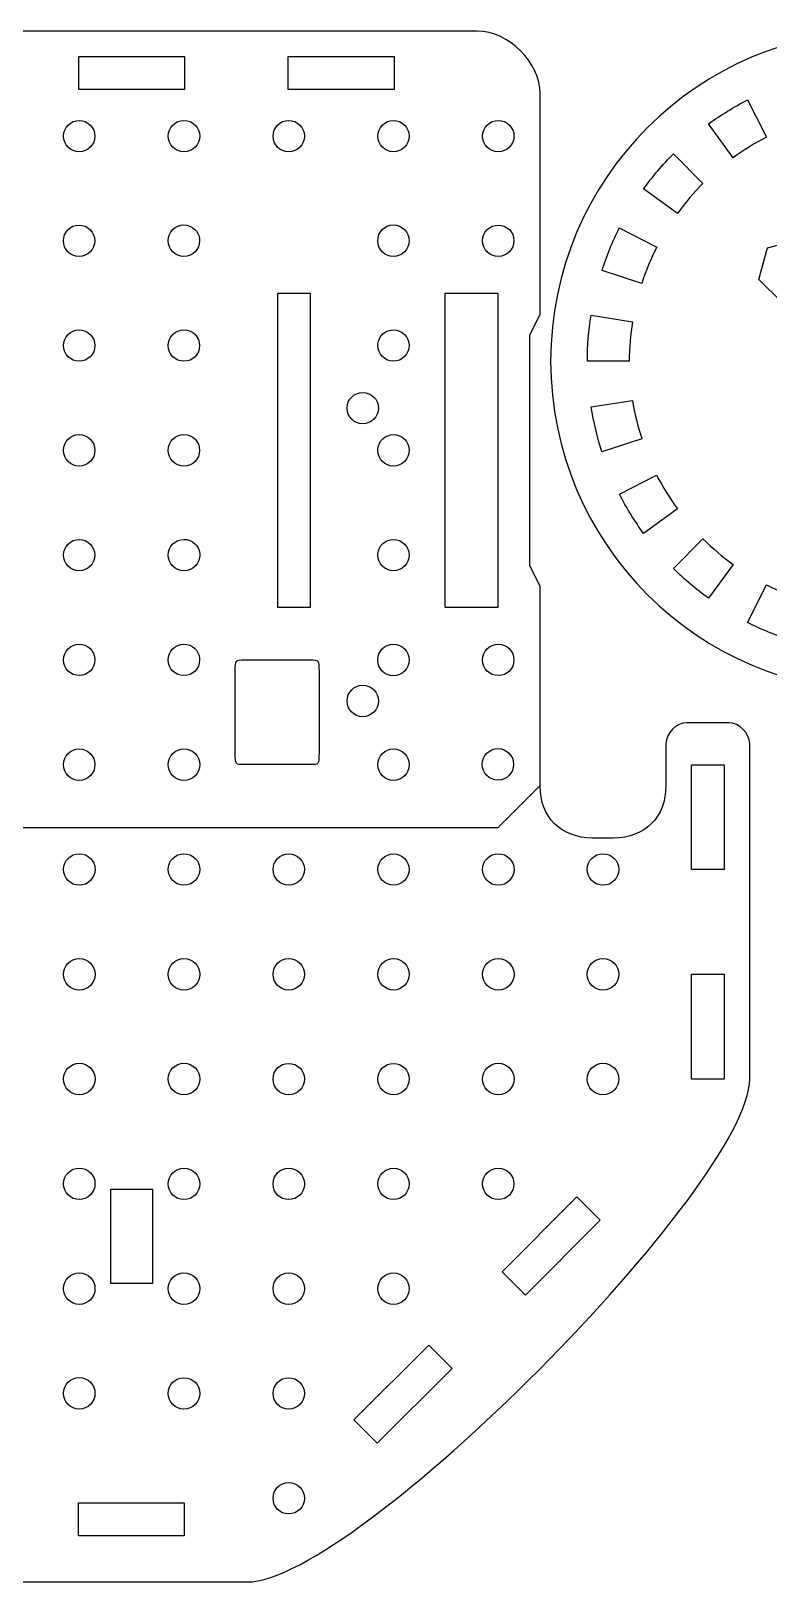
# Model space of a CAD drawing. Extents: x 3 to 312, y -223 to -75.
# Drawn here: x 156.2 to 226.7, y -223 to -75 of the extents above; entities that cross this region are included whole.
import ezdxf

# ---------------------------------------------------------------- set-up
doc = ezdxf.new("R2010")
doc.units = 0
doc.layers.add('Transparent', color=7, linetype='CONTINUOUS')

msp = doc.modelspace()

# ---------------------------------------------------------------- linework, layer by layer
at = {"layer": 'Transparent', "color": 7}
for p, q in [((198.828886, -75.032599), (72.827698, -75.032599)), ((160.777936, -77.457464), (170.877851, -77.457464)), ((160.777936, -80.607659), (160.777936, -77.457464)), ((160.777936, -77.457464), (160.777936, -77.457464)), ((170.877851, -77.457464), (170.877851, -80.607659)), ((180.777698, -77.457464), (190.877613, -77.457464)), ((180.777698, -80.607659), (180.777698, -77.457464)), ((180.777698, -77.457464), (180.777698, -77.457464)), ((190.877613, -77.457464), (190.877613, -80.607659)), ((170.877851, -80.607659), (160.777936, -80.607659)), ((190.877613, -80.607659), (180.777698, -80.607659)), ((204.828874, -90.03282), (204.828874, -81.032579)), ((224.633, -81.59954), (224.633, -81.59954)), ((160.822047, -83.547907), (160.822047, -83.547907)), ((170.821632, -83.547907), (170.821632, -83.547907)), ((180.826184, -83.547907), (180.826184, -83.547907)), ((190.826334, -83.547907), (190.826334, -83.547907)), ((200.82208, -83.547907), (200.82208, -83.547907)), ((217.544904, -86.735765), (220.370993, -89.561845)), ((217.544904, -86.735765), (217.544904, -86.735765)), ((204.828874, -102.03443), (204.828874, -90.03282)), ((160.813214, -93.542129), (160.813214, -93.542129)), ((170.818895, -93.531518), (170.818895, -93.531518)), ((190.821395, -93.531518), (190.821395, -93.531518)), ((200.820415, -93.537162), (200.820415, -93.537162)), ((212.383342, -93.810613), (212.383342, -93.810613)), ((225.71171, -98.719186), (226.51593, -95.719471)), ((226.51593, -95.719471), (229.528342, -94.90257)), ((227.919336, -100.926801), (225.71171, -98.719186)), ((179.774483, -100.036653), (182.874497, -100.036653)), ((179.774483, -130.036545), (179.774483, -100.036653)), ((179.774483, -100.036653), (179.774483, -100.036653)), ((182.874497, -100.036653), (182.874497, -130.036545)), ((195.775157, -130.036545), (195.775157, -100.036653)), ((195.775157, -100.036653), (197.774955, -100.036653)), ((197.774955, -100.03383), (200.775231, -100.03383)), ((197.774955, -100.036653), (197.774955, -100.03383)), ((197.774955, -100.03383), (197.774955, -100.03383)), ((200.775231, -100.03383), (200.775231, -130.033722)), ((203.82896, -104.03424), (204.828874, -102.03443)), ((160.819282, -103.533564), (160.819282, -103.533564)), ((170.820532, -103.533564), (170.820532, -103.533564)), ((190.825797, -103.536386), (190.825797, -103.536386)), ((209.692296, -102.145538), (213.656079, -102.773373)), ((209.692296, -102.145538), (209.692296, -102.145538)), ((203.82896, -126.034346), (203.82896, -104.03424)), ((187.89554, -109.514315), (187.89554, -109.514315)), ((209.709935, -110.898285), (213.640642, -110.275412)), ((213.640642, -110.275412), (213.640642, -110.275412)), ((160.819282, -113.535982), (160.819282, -113.535982)), ((170.820532, -113.535982), (170.820532, -113.535982)), ((190.825797, -113.535982), (190.825797, -113.535982)), ((212.408685, -119.221637), (215.948034, -117.418612)), ((215.948034, -117.418612), (215.948034, -117.418612)), ((160.823684, -123.536679), (160.823684, -123.536679)), ((170.829365, -123.530611), (170.829365, -123.530611)), ((190.827434, -123.536679), (190.827434, -123.536679)), ((217.544904, -126.309715), (220.371529, -123.483082)), ((220.371529, -123.483082), (220.371529, -123.483082)), ((204.828874, -128.034153), (203.82896, -126.034346)), ((204.828874, -147.072025), (204.828874, -128.034153)), ((224.6203, -131.470744), (226.44704, -127.885639)), ((226.44704, -127.885639), (226.44704, -127.885639)), ((182.874497, -130.036545), (179.774483, -130.036545)), ((198.874634, -130.036545), (195.775157, -130.036545)), ((200.775231, -130.033722), (198.874634, -130.033722)), ((198.874634, -130.033722), (198.874634, -130.036545)), ((160.822047, -133.535778), (160.822047, -133.535778)), ((170.818895, -133.535778), (170.818895, -133.535778)), ((190.821395, -133.535778), (190.821395, -133.535778)), ((200.828684, -133.525252), (200.828684, -133.525252)), ((175.717539, -143.917362), (175.717539, -136.139163)), ((176.606087, -135.028463), (182.828748, -135.028463)), ((176.606087, -135.028463), (176.606087, -135.028463)), ((183.717325, -136.139163), (183.717325, -143.917362)), ((187.89554, -137.45326), (187.89554, -137.45326)), ((222.82881, -141.034567), (218.82862, -141.034567)), ((160.820947, -143.528742), (160.820947, -143.528742)), ((170.820532, -143.528742), (170.820532, -143.528742)), ((190.825233, -143.528742), (190.825233, -143.528742)), ((200.792306, -143.503399), (200.792306, -143.503399)), ((216.829386, -143.017288), (216.829386, -147.033993)), ((224.828608, -152.034068), (224.828608, -143.034374)), ((182.828748, -145.028059), (176.606087, -145.028059)), ((219.277861, -145.03413), (222.377903, -145.03413)), ((219.277861, -149.721113), (219.277861, -145.03413)), ((219.277861, -145.03413), (219.277861, -145.03413)), ((222.377903, -145.03413), (222.377903, -149.717255)), ((200.8286, -151.027988), (204.828592, -147.027987)), ((204.828592, -147.027987), (204.828592, -147.027987)), ((219.277861, -155.034827), (219.277861, -149.721113)), ((222.377903, -149.717255), (222.377903, -155.034827)), ((70.828606, -151.027988), (200.8286, -151.027988)), ((211.829311, -152.034618), (209.828948, -152.034618)), ((224.828608, -175.024153), (224.828608, -152.034068)), ((160.824785, -153.530562), (160.824785, -153.530562)), ((170.824398, -153.530562), (170.824398, -153.530562)), ((180.82895, -153.534965), (180.82895, -153.534965)), ((190.829099, -153.534965), (190.829099, -153.534965)), ((200.824846, -153.530562), (200.824846, -153.530562)), ((210.824995, -153.530562), (210.824995, -153.530562)), ((222.377903, -155.034827), (219.277861, -155.034827)), ((160.824785, -163.530703), (160.824785, -163.530703)), ((170.824398, -163.530703), (170.824398, -163.530703)), ((180.82895, -163.535134), (180.82895, -163.535134)), ((190.829099, -163.535134), (190.829099, -163.535134)), ((200.824846, -163.530703), (200.824846, -163.530703)), ((210.824995, -163.530703), (210.824995, -163.530703)), ((219.277861, -165.034465), (222.377903, -165.034465)), ((219.277861, -169.721451), (219.277861, -165.034465)), ((219.277861, -165.034465), (219.277861, -165.034465)), ((222.377903, -165.034465), (222.377903, -169.71759)), ((219.277861, -175.035165), (219.277861, -169.721451)), ((222.377903, -169.71759), (222.377903, -175.035165)), ((160.824785, -173.530898), (160.824785, -173.530898)), ((170.824398, -173.530898), (170.824398, -173.530898)), ((180.82895, -173.5353), (180.82895, -173.5353)), ((190.829099, -173.5353), (190.829099, -173.5353)), ((200.824846, -173.530898), (200.824846, -173.530898)), ((210.824995, -173.530898), (210.824995, -173.530898)), ((222.377903, -175.035165), (219.277861, -175.035165)), ((160.823684, -183.525527), (160.823684, -183.525527)), ((170.824398, -183.531623), (170.824398, -183.531623)), ((180.82895, -183.536026), (180.82895, -183.536026)), ((190.829099, -183.531623), (190.829099, -183.531623)), ((200.829249, -183.531623), (200.829249, -183.531623)), ((163.828363, -185.52922), (167.828553, -185.52922)), ((163.828363, -194.528911), (163.828363, -185.52922)), ((163.828363, -185.52922), (163.828363, -185.52922)), ((167.828553, -185.52922), (167.828553, -194.528911)), ((201.186429, -193.419315), (208.327978, -186.277219)), ((208.327978, -186.277219), (210.555445, -188.50468)), ((208.327978, -186.277219), (208.327978, -186.277219)), ((210.555445, -188.50468), (203.413896, -195.646777)), ((160.823684, -193.524104), (160.823684, -193.524104)), ((170.824398, -193.531329), (170.824398, -193.531329)), ((180.82895, -193.534151), (180.82895, -193.534151)), ((190.829099, -193.534151), (190.829099, -193.534151)), ((203.413896, -195.646777), (201.186429, -193.419315)), ((167.828553, -194.528911), (163.828363, -194.528911)), ((187.044443, -207.559272), (194.185992, -200.417726)), ((194.185992, -200.417726), (196.413459, -202.645188)), ((194.185992, -200.417726), (194.185992, -200.417726)), ((196.413459, -202.645188), (189.27191, -209.787284)), ((160.823684, -203.524378), (160.823684, -203.524378)), ((170.824398, -203.52878), (170.824398, -203.52878)), ((180.82895, -203.534284), (180.82895, -203.534284)), ((189.27191, -209.787284), (187.044443, -207.559272)), ((180.82895, -213.53443), (180.82895, -213.53443)), ((160.74929, -215.454865), (170.849205, -215.454865)), ((160.74929, -218.60506), (160.74929, -215.454865)), ((160.74929, -215.454865), (160.74929, -215.454865)), ((170.849205, -215.454865), (170.849205, -218.60506)), ((170.849205, -218.60506), (160.74929, -218.60506)), ((135.827742, -223.022877), (176.836493, -223.022877))]:
    msp.add_line(p, q, dxfattribs=at)
for points in [[(204.828874, -81.032579), (204.828789, -78.032551), (201.828767, -75.032548), (198.828886, -75.032599)], [(237.331335, -75.022992), (219.93431, -75.022992), (205.828251, -89.120263), (205.828279, -106.517228)], [(220.890225, -83.892596), (222.075891, -83.031483), (223.327327, -82.264776), (224.633, -81.59954)], [(224.633, -81.59954), (224.633, -81.59954), (226.436005, -85.137792), (226.436005, -85.137792)], [(159.322742, -85.056032), (159.322714, -84.227622), (159.993612, -83.547907), (160.822047, -83.547907)], [(160.822047, -83.547907), (161.650454, -83.54791), (162.330158, -84.227622), (162.330158, -85.056032)], [(169.322327, -85.056032), (169.322327, -84.227622), (169.993225, -83.547907), (170.821632, -83.547907)], [(170.821632, -83.547907), (171.650039, -83.54791), (172.329771, -84.227622), (172.329771, -85.056032)], [(179.326879, -85.056032), (179.326879, -84.227678), (179.997721, -83.54791), (180.826184, -83.547907)], [(180.826184, -83.547907), (181.654591, -83.54791), (182.32549, -84.227622), (182.32549, -85.056032)], [(189.327028, -85.056032), (189.327028, -84.227678), (189.997927, -83.54791), (190.826334, -83.547907)], [(190.826334, -83.547907), (191.654769, -83.54791), (192.325639, -84.227622), (192.325639, -85.056032)], [(199.322775, -85.056032), (199.322746, -84.227622), (199.993645, -83.547907), (200.82208, -83.547907)], [(200.82208, -83.547907), (201.650487, -83.54791), (202.330191, -84.227622), (202.330219, -85.056032)], [(223.241729, -87.129332), (223.241729, -87.129332), (220.890225, -83.892596), (220.890225, -83.892596)], [(160.822047, -86.555337), (159.993612, -86.555334), (159.322742, -85.884464), (159.322742, -85.056032)], [(162.330158, -85.056032), (162.330158, -85.884464), (161.650454, -86.555337), (160.822047, -86.555337)], [(170.821632, -86.555337), (169.993225, -86.555334), (169.322327, -85.884464), (169.322327, -85.056032)], [(172.329771, -85.056032), (172.329771, -85.884464), (171.650039, -86.555337), (170.821632, -86.555337)], [(180.826184, -86.555337), (179.997721, -86.555337), (179.326879, -85.88452), (179.326879, -85.056032)], [(182.32549, -85.056032), (182.32549, -85.88452), (181.654591, -86.555334), (180.826184, -86.555337)], [(190.826334, -86.555337), (189.997927, -86.555337), (189.327028, -85.88452), (189.327028, -85.056032)], [(192.325639, -85.056032), (192.325639, -85.88452), (191.654769, -86.555334), (190.826334, -86.555337)], [(200.82208, -86.555337), (199.993645, -86.555334), (199.322775, -85.884464), (199.322775, -85.056032)], [(202.330219, -85.056032), (202.330163, -85.884464), (201.650487, -86.555337), (200.82208, -86.555337)], [(226.436005, -85.137792), (225.320748, -85.716985), (224.252705, -86.38288), (223.241729, -87.129332)], [(214.706144, -90.084396), (215.563301, -88.895613), (216.512471, -87.775962), (217.544904, -86.735765)], [(217.93406, -92.429268), (217.93406, -92.429268), (214.706144, -90.084396), (214.706144, -90.084396)], [(220.370993, -89.561845), (219.484885, -90.452398), (218.670071, -91.411152), (217.93406, -92.429268)], [(159.313908, -95.041435), (159.313908, -94.213), (159.984779, -93.542129), (160.813214, -93.542129)], [(160.813214, -93.542129), (161.641677, -93.542129), (162.312548, -94.213), (162.312519, -95.041435)], [(169.319589, -95.030823), (169.319589, -94.202391), (169.990403, -93.531518), (170.818895, -93.531518)], [(170.818895, -93.531518), (171.595514, -93.531518), (172.24152, -94.115774), (172.3182, -94.872073)], [(189.322089, -95.039643), (189.322089, -94.211205), (189.992988, -93.531518), (190.821395, -93.531518)], [(190.821395, -93.531518), (191.64983, -93.531518), (192.3207, -94.211205), (192.3207, -95.039643)], [(199.32111, -95.036468), (199.32111, -94.208033), (199.99198, -93.537162), (200.820415, -93.537162)], [(200.820415, -93.537162), (201.648822, -93.537162), (202.328554, -94.208033), (202.328554, -95.036468)], [(210.734092, -97.880235), (211.17646, -96.482612), (211.727905, -95.121888), (212.383342, -93.810613)], [(212.383342, -93.810613), (212.383342, -93.810613), (215.968975, -95.637892), (215.968975, -95.637892)], [(160.813214, -96.540741), (159.984835, -96.540741), (159.313936, -95.869845), (159.313908, -95.041435)], [(162.312519, -95.041435), (162.312519, -95.869845), (161.641734, -96.540741), (160.813214, -96.540741)], [(170.818895, -96.538948), (169.990403, -96.538948), (169.319561, -95.859261), (169.319589, -95.030823)], [(172.3182, -95.030823), (172.3182, -95.859261), (171.647273, -96.538948), (170.818895, -96.538948)], [(172.3182, -94.872073), (172.32328, -94.922509), (172.3182, -94.979038), (172.3182, -95.030823)], [(190.821395, -96.538948), (189.992988, -96.538948), (189.322089, -95.868053), (189.322089, -95.039643)], [(192.3207, -95.039643), (192.3207, -95.86805), (191.64983, -96.538948), (190.821395, -96.538948)], [(200.820415, -96.535773), (199.99198, -96.535773), (199.32111, -95.864906), (199.32111, -95.036468)], [(202.328554, -95.036468), (202.328554, -95.864906), (201.648822, -96.535773), (200.820415, -96.535773)], [(215.968975, -95.637892), (215.395793, -96.755735), (214.911262, -97.916855), (214.519849, -99.110549)], [(214.519849, -99.110549), (214.519849, -99.110549), (210.734092, -97.880235), (210.734092, -97.880235)], [(159.319976, -105.041689), (159.319976, -104.213254), (159.990762, -103.533564), (160.819282, -103.533564)], [(160.819282, -103.533564), (161.647688, -103.533564), (162.327421, -104.213254), (162.327421, -105.041689)], [(169.321226, -105.041689), (169.321226, -104.213254), (169.992096, -103.533564), (170.820532, -103.533564)], [(170.820532, -103.533564), (171.648938, -103.533564), (172.319837, -104.213254), (172.319837, -105.041689)], [(189.326492, -104.885761), (189.403228, -104.129462), (190.04915, -103.536386), (190.825797, -103.536386)], [(190.825797, -103.536386), (191.654232, -103.536386), (192.325103, -104.207285), (192.325103, -105.035691)], [(209.33125, -106.52329), (209.336773, -105.056837), (209.457494, -103.593083), (209.692296, -102.145538)], [(213.656079, -102.773373), (213.449855, -104.012918), (213.341298, -105.266746), (213.331411, -106.52329)], [(160.819282, -106.540994), (159.990762, -106.540994), (159.319976, -105.870096), (159.319976, -105.041689)], [(162.327421, -105.041689), (162.327421, -105.870096), (161.647688, -106.540994), (160.819282, -106.540994)], [(170.820532, -106.540994), (169.992096, -106.540994), (169.321226, -105.870124), (169.321226, -105.041689)], [(172.319837, -105.041689), (172.319837, -105.870124), (171.648938, -106.540994), (170.820532, -106.540994)], [(189.326492, -105.035691), (189.326492, -104.983904), (189.321412, -104.936194), (189.326492, -104.885761)], [(190.825797, -106.534997), (189.997362, -106.534997), (189.326492, -105.864127), (189.326492, -105.035691)], [(192.325103, -105.035691), (192.325103, -105.864127), (191.654232, -106.534997), (190.825797, -106.534997)], [(205.828279, -106.517228), (205.828279, -123.91423), (219.934338, -138.020284), (237.331335, -138.020284)], [(213.331411, -106.52329), (213.331411, -106.52329), (209.33125, -106.52329), (209.33125, -106.52329)], [(186.396235, -111.004802), (186.396235, -110.174876), (187.065722, -109.514315), (187.89554, -109.514315)], [(187.89554, -109.514315), (188.72533, -109.514315), (189.394846, -110.174905), (189.394846, -111.004802)], [(210.718118, -115.170204), (210.270792, -113.774806), (209.933696, -112.346445), (209.709935, -110.898285)], [(213.640642, -110.275412), (213.842375, -111.515289), (214.141141, -112.737413), (214.534186, -113.93052)], [(187.89554, -112.512927), (187.065722, -112.512921), (186.396235, -111.834453), (186.396235, -111.004802)], [(189.394846, -111.004802), (189.394846, -111.834453), (188.72533, -112.512927), (187.89554, -112.512927)], [(159.319976, -115.035288), (159.319976, -114.206853), (159.990762, -113.535982), (160.819282, -113.535982)], [(160.819282, -113.535982), (161.647688, -113.535982), (162.327421, -114.206855), (162.327421, -115.035288)], [(169.321226, -115.044107), (169.321226, -114.215675), (169.992096, -113.535982), (170.820532, -113.535982)], [(170.820532, -113.535982), (171.648938, -113.535982), (172.319837, -114.215675), (172.319837, -115.044107)], [(189.326492, -114.885357), (189.403228, -114.129055), (190.04915, -113.535982), (190.825797, -113.535982)], [(190.825797, -113.535982), (191.654232, -113.535982), (192.325103, -114.206855), (192.325103, -115.035288)], [(214.534186, -113.93052), (214.534186, -113.93052), (210.718118, -115.170204), (210.718118, -115.170204)], [(160.819282, -116.534593), (159.990762, -116.534593), (159.319976, -115.86372), (159.319976, -115.035288)], [(162.327421, -115.035288), (162.327421, -115.86372), (161.647688, -116.534593), (160.819282, -116.534593)], [(170.820532, -116.543413), (169.992096, -116.543413), (169.321226, -115.872511), (169.321226, -115.044107)], [(172.319837, -115.044107), (172.319837, -115.872517), (171.648938, -116.543413), (170.820532, -116.543413)], [(189.326492, -115.035288), (189.326492, -114.983497), (189.321412, -114.93579), (189.326492, -114.885357)], [(190.825797, -116.534593), (189.997362, -116.534593), (189.326492, -115.863692), (189.326492, -115.035288)], [(192.325103, -115.035288), (192.325103, -115.863695), (191.654232, -116.534593), (190.825797, -116.534593)], [(215.948034, -117.418612), (216.52688, -118.533839), (217.192411, -119.601886), (217.938491, -120.612905)], [(214.701741, -122.964389), (213.840629, -121.77873), (213.073922, -120.527302), (212.408685, -119.221637)], [(217.938491, -120.612905), (217.938491, -120.612905), (214.701741, -122.964389), (214.701741, -122.964389)], [(159.324379, -125.035985), (159.324379, -124.207549), (159.995334, -123.536679), (160.823684, -123.536679)], [(160.823684, -123.536679), (161.652204, -123.536682), (162.322933, -124.207549), (162.32299, -125.035985)], [(169.33006, -125.029917), (169.33006, -124.201482), (170.000874, -123.530611), (170.829365, -123.530611)], [(170.829365, -123.530611), (171.605984, -123.530611), (172.251991, -124.114868), (172.328671, -124.871167)], [(189.328129, -124.886054), (189.40495, -124.129749), (190.05073, -123.536679), (190.827434, -123.536679)], [(190.827434, -123.536679), (191.655813, -123.536682), (192.32674, -124.207549), (192.32674, -125.035985)], [(220.371529, -123.483082), (221.262086, -124.369187), (222.220844, -125.183999), (223.238963, -125.920006)], [(160.823684, -126.53529), (159.99539, -126.53529), (159.324322, -125.864391), (159.324379, -125.035985)], [(162.32299, -125.035985), (162.32299, -125.864394), (161.65226, -126.53529), (160.823684, -126.53529)], [(170.829365, -126.538042), (170.000874, -126.538042), (169.33006, -125.858352), (169.33006, -125.029917)], [(172.328671, -125.029917), (172.328671, -125.858352), (171.657744, -126.538042), (170.829365, -126.538042)], [(172.328671, -124.871167), (172.333751, -124.9216), (172.328671, -124.978129), (172.328671, -125.029917)], [(189.328129, -125.035985), (189.328129, -124.984202), (189.323049, -124.936484), (189.328129, -124.886054)], [(190.827434, -126.53529), (189.998943, -126.53529), (189.328129, -125.864391), (189.328129, -125.035985)], [(192.32674, -125.035985), (192.32674, -125.864394), (191.655785, -126.53529), (190.827434, -126.53529)], [(220.893555, -129.147923), (219.704785, -128.290942), (218.585128, -127.341958), (217.544904, -126.309715)], [(223.238963, -125.920006), (223.238963, -125.920006), (220.893555, -129.147923), (220.893555, -129.147923)], [(226.44704, -127.885639), (227.564883, -128.458828), (228.726004, -128.943365), (229.919699, -129.334785)], [(228.689944, -133.11998), (227.292314, -132.677618), (225.931583, -132.126177), (224.6203, -131.470744)], [(159.322742, -135.035084), (159.322742, -134.206649), (159.993669, -133.535778), (160.822047, -133.535778)], [(160.822047, -133.535778), (161.598695, -133.535778), (162.244617, -134.128854), (162.321353, -134.885153)], [(169.319589, -135.035084), (169.319589, -134.206677), (169.990403, -133.535778), (170.818895, -133.535778)], [(170.818895, -133.535778), (171.595514, -133.535778), (172.24152, -134.120035), (172.3182, -134.876334)], [(189.322089, -135.043903), (189.322089, -134.215468), (189.992988, -133.535778), (190.821395, -133.535778)], [(190.821395, -133.535778), (191.64983, -133.535778), (192.3207, -134.215468), (192.3207, -135.043903)], [(199.329379, -135.033377), (199.329379, -134.204941), (200.000249, -133.525252), (200.828684, -133.525252)], [(200.828684, -133.525252), (201.657091, -133.525252), (202.32799, -134.204941), (202.32799, -135.033377)], [(160.822047, -136.53439), (159.993669, -136.53439), (159.322742, -135.863491), (159.322742, -135.035084)], [(162.321353, -135.035084), (162.321353, -135.863491), (161.650482, -136.53439), (160.822047, -136.53439)], [(162.321353, -134.885153), (162.326433, -134.935587), (162.321353, -134.983296), (162.321353, -135.035084)], [(170.818895, -136.53439), (169.990403, -136.53439), (169.319561, -135.863519), (169.319589, -135.035084)], [(172.3182, -135.035084), (172.3182, -135.863519), (171.647273, -136.53439), (170.818895, -136.53439)], [(172.3182, -134.876334), (172.32328, -134.926739), (172.3182, -134.983296), (172.3182, -135.035084)], [(175.717539, -136.139163), (175.717539, -135.028051), (175.717539, -135.028463), (176.606087, -135.028463)], [(182.828748, -135.028463), (183.717636, -135.028463), (183.717325, -135.028181), (183.717325, -136.139163)], [(190.821395, -136.543209), (189.992988, -136.543209), (189.322089, -135.87231), (189.322089, -135.043903)], [(192.3207, -135.043903), (192.3207, -135.87231), (191.64983, -136.543209), (190.821395, -136.543209)], [(200.828684, -136.532682), (200.000221, -136.532682), (199.329379, -135.861783), (199.329379, -135.033377)], [(202.32799, -135.033377), (202.32799, -135.861783), (201.657091, -136.532682), (200.828684, -136.532682)], [(186.396235, -138.943746), (186.396235, -138.113812), (187.065722, -137.45326), (187.89554, -137.45326)], [(187.89554, -137.45326), (188.72533, -137.453263), (189.394846, -138.113841), (189.394846, -138.943746)], [(187.89554, -140.451871), (187.065722, -140.451874), (186.396235, -139.773395), (186.396235, -138.943746)], [(189.394846, -138.943746), (189.394846, -139.773392), (188.725358, -140.451871), (187.89554, -140.451871)], [(218.82862, -141.034567), (217.831614, -141.034567), (216.835172, -142.02852), (216.829386, -143.017288)], [(224.828608, -143.034374), (224.828608, -142.034376), (223.828836, -141.034567), (222.82881, -141.034567)], [(159.321641, -145.028048), (159.321641, -144.199613), (159.992568, -143.528742), (160.820947, -143.528742)], [(160.820947, -143.528742), (161.649382, -143.528742), (162.329058, -144.199613), (162.329058, -145.028048)], [(169.321226, -145.028048), (169.321226, -144.199613), (169.992096, -143.528742), (170.820532, -143.528742)], [(170.820532, -143.528742), (171.648938, -143.528742), (172.328671, -144.199613), (172.328671, -145.028048)], [(189.325927, -145.028048), (189.325927, -144.199556), (189.996882, -143.528742), (190.825233, -143.528742)], [(190.825233, -143.528742), (191.653724, -143.528742), (192.324538, -144.199556), (192.324538, -145.028048)], [(199.293, -145.002704), (199.293, -144.174213), (199.963842, -143.503399), (200.792306, -143.503399)], [(200.792306, -143.503399), (201.620713, -143.503399), (202.291611, -144.174213), (202.291611, -145.002704)], [(160.820947, -146.536173), (159.992568, -146.536173), (159.321556, -145.856455), (159.321641, -145.028048)], [(162.329058, -145.028048), (162.329058, -145.856455), (161.64941, -146.536173), (160.820947, -146.536173)], [(170.820532, -146.536173), (169.992096, -146.536173), (169.321198, -145.856455), (169.321226, -145.028048)], [(172.328671, -145.028048), (172.328671, -145.856455), (171.648938, -146.536173), (170.820532, -146.536173)], [(176.606087, -145.028059), (175.7172, -145.028059), (175.717539, -145.028341), (175.717539, -143.917362)], [(183.717325, -143.917362), (183.717325, -145.028474), (183.717325, -145.028059), (182.828748, -145.028059)], [(190.825233, -146.536173), (189.996882, -146.536173), (189.325927, -145.856398), (189.325927, -145.028048)], [(192.324538, -145.028048), (192.324538, -145.856455), (191.653724, -146.536173), (190.825233, -146.536173)], [(200.792306, -146.510829), (199.963842, -146.510829), (199.293, -145.831055), (199.293, -145.002704)], [(202.291611, -145.002704), (202.291611, -145.831111), (201.620713, -146.510829), (200.792306, -146.510829)], [(209.828948, -152.034618), (206.828954, -152.034618), (204.828874, -150.034286), (204.828874, -147.072025)], [(216.829386, -147.033993), (216.829188, -150.035398), (214.829192, -152.035296), (211.829311, -152.034618)], [(159.325479, -155.029868), (159.325479, -154.201433), (159.996378, -153.530562), (160.824785, -153.530562)], [(160.824785, -153.530562), (161.65322, -153.530562), (162.33298, -154.201433), (162.332924, -155.029868)], [(169.325092, -155.029868), (169.325092, -154.201433), (169.995963, -153.530562), (170.824398, -153.530562)], [(170.824398, -153.530562), (171.652805, -153.530562), (172.332537, -154.201433), (172.332509, -155.029868)], [(179.329644, -155.034271), (179.329644, -154.205836), (180.00043, -153.534965), (180.82895, -153.534965)], [(180.82895, -153.534965), (181.6573, -153.534965), (182.328256, -154.205836), (182.328256, -155.034271)], [(189.329794, -155.034271), (189.329794, -154.205836), (190.000664, -153.534965), (190.829099, -153.534965)], [(190.829099, -153.534965), (191.657506, -153.534965), (192.328405, -154.205836), (192.328405, -155.034271)], [(199.32554, -155.029868), (199.32554, -154.201433), (199.996411, -153.530562), (200.824846, -153.530562)], [(200.824846, -153.530562), (201.653253, -153.530562), (202.332957, -154.201433), (202.332957, -155.029868)], [(209.32569, -155.029868), (209.32569, -154.201433), (209.99656, -153.530562), (210.824995, -153.530562)], [(210.824995, -153.530562), (211.653402, -153.530562), (212.333106, -154.201433), (212.333106, -155.029868)], [(160.824785, -156.537993), (159.996378, -156.537965), (159.325395, -155.858303), (159.325479, -155.029868)], [(162.332924, -155.029868), (162.332952, -155.858275), (161.653248, -156.537993), (160.824785, -156.537993)], [(170.824398, -156.537993), (169.995963, -156.537965), (169.325064, -155.858303), (169.325092, -155.029868)], [(172.332509, -155.029868), (172.332509, -155.858275), (171.652805, -156.537993), (170.824398, -156.537993)], [(180.82895, -156.533576), (180.00043, -156.533576), (179.329644, -155.862649), (179.329644, -155.034271)], [(182.328256, -155.034271), (182.328256, -155.862649), (181.657272, -156.533576), (180.82895, -156.533576)], [(190.829099, -156.533576), (190.000664, -156.533576), (189.329794, -155.862649), (189.329794, -155.034271)], [(192.328405, -155.034271), (192.328405, -155.862649), (191.657506, -156.533576), (190.829099, -156.533576)], [(200.824846, -156.537993), (199.996411, -156.537965), (199.325512, -155.858303), (199.32554, -155.029868)], [(202.332957, -155.029868), (202.332957, -155.858275), (201.653253, -156.537993), (200.824846, -156.537993)], [(210.824995, -156.537993), (209.99656, -156.537965), (209.325662, -155.858303), (209.32569, -155.029868)], [(212.333106, -155.029868), (212.333106, -155.858275), (211.653402, -156.537993), (210.824995, -156.537993)], [(159.325479, -165.030009), (159.325479, -164.201574), (159.996378, -163.530703), (160.824785, -163.530703)], [(160.824785, -163.530703), (161.65322, -163.530703), (162.33298, -164.201574), (162.332924, -165.030009)], [(169.325092, -165.030009), (169.325092, -164.201574), (169.995963, -163.530703), (170.824398, -163.530703)], [(170.824398, -163.530703), (171.652805, -163.530703), (172.332537, -164.201574), (172.332509, -165.030009)], [(179.329644, -165.03444), (179.329644, -164.206005), (180.00043, -163.535134), (180.82895, -163.535134)], [(180.82895, -163.535134), (181.6573, -163.535134), (182.328256, -164.206005), (182.328256, -165.03444)], [(189.329794, -165.03444), (189.329794, -164.206005), (190.000664, -163.535134), (190.829099, -163.535134)], [(190.829099, -163.535134), (191.657506, -163.535134), (192.328405, -164.206005), (192.328405, -165.03444)], [(199.32554, -165.030009), (199.32554, -164.201574), (199.996411, -163.530703), (200.824846, -163.530703)], [(200.824846, -163.530703), (201.653253, -163.530703), (202.332957, -164.201574), (202.332957, -165.030009)], [(209.32569, -165.030009), (209.32569, -164.201574), (209.99656, -163.530703), (210.824995, -163.530703)], [(210.824995, -163.530703), (211.653402, -163.530703), (212.333106, -164.201574), (212.333106, -165.030009)], [(160.824785, -166.538134), (159.996378, -166.538106), (159.325395, -165.858444), (159.325479, -165.030009)], [(162.332924, -165.030009), (162.332952, -165.858416), (161.653248, -166.538134), (160.824785, -166.538134)], [(170.824398, -166.538134), (169.995963, -166.538106), (169.325064, -165.858444), (169.325092, -165.030009)], [(172.332509, -165.030009), (172.332509, -165.858416), (171.652805, -166.538134), (170.824398, -166.538134)], [(180.82895, -166.533745), (180.00043, -166.533745), (179.329644, -165.862818), (179.329644, -165.03444)], [(182.328256, -165.03444), (182.328256, -165.862818), (181.657272, -166.533745), (180.82895, -166.533745)], [(190.829099, -166.533745), (190.000664, -166.533745), (189.329794, -165.862818), (189.329794, -165.03444)], [(192.328405, -165.03444), (192.328405, -165.862818), (191.657506, -166.533745), (190.829099, -166.533745)], [(200.824846, -166.538134), (199.996411, -166.538106), (199.325512, -165.858444), (199.32554, -165.030009)], [(202.332957, -165.030009), (202.332957, -165.858416), (201.653253, -166.538134), (200.824846, -166.538134)], [(210.824995, -166.538134), (209.99656, -166.538106), (209.325662, -165.858444), (209.32569, -165.030009)], [(212.333106, -165.030009), (212.333106, -165.858416), (211.653402, -166.538134), (210.824995, -166.538134)], [(159.325479, -175.030203), (159.325479, -174.201768), (159.996378, -173.530898), (160.824785, -173.530898)], [(160.824785, -173.530898), (161.65322, -173.530898), (162.33298, -174.201768), (162.332924, -175.030203)], [(169.325092, -175.030203), (169.325092, -174.201768), (169.995963, -173.530898), (170.824398, -173.530898)], [(170.824398, -173.530898), (171.652805, -173.530898), (172.332537, -174.201768), (172.332509, -175.030203)], [(179.329644, -175.034606), (179.329644, -174.206171), (180.00043, -173.5353), (180.82895, -173.5353)], [(180.82895, -173.5353), (181.6573, -173.5353), (182.328256, -174.206171), (182.328256, -175.034606)], [(189.329794, -175.034606), (189.329794, -174.206171), (190.000664, -173.5353), (190.829099, -173.5353)], [(190.829099, -173.5353), (191.657506, -173.5353), (192.328405, -174.206171), (192.328405, -175.034606)], [(199.32554, -175.030203), (199.32554, -174.201768), (199.996411, -173.530898), (200.824846, -173.530898)], [(200.824846, -173.530898), (201.653253, -173.530898), (202.332957, -174.201768), (202.332957, -175.030203)], [(209.32569, -175.030203), (209.32569, -174.201768), (209.99656, -173.530898), (210.824995, -173.530898)], [(210.824995, -173.530898), (211.653402, -173.530898), (212.333106, -174.201768), (212.333106, -175.030203)], [(160.824785, -176.538328), (159.996378, -176.5383), (159.325395, -175.858638), (159.325479, -175.030203)], [(162.332924, -175.030203), (162.332952, -175.85861), (161.653248, -176.538328), (160.824785, -176.538328)], [(170.824398, -176.538328), (169.995963, -176.5383), (169.325064, -175.858638), (169.325092, -175.030203)], [(172.332509, -175.030203), (172.332509, -175.85861), (171.652805, -176.538328), (170.824398, -176.538328)], [(176.836493, -223.022877), (187.19673, -223.022877), (224.832644, -185.028055), (224.828608, -175.024153)], [(180.82895, -176.533912), (180.00043, -176.533912), (179.329644, -175.862985), (179.329644, -175.034606)], [(182.328256, -175.034606), (182.328256, -175.862985), (181.657272, -176.533912), (180.82895, -176.533912)], [(190.829099, -176.533912), (190.000664, -176.533912), (189.329794, -175.862985), (189.329794, -175.034606)], [(192.328405, -175.034606), (192.328405, -175.862985), (191.657506, -176.533912), (190.829099, -176.533912)], [(200.824846, -176.538328), (199.996411, -176.5383), (199.325512, -175.858638), (199.32554, -175.030203)], [(202.332957, -175.030203), (202.332957, -175.85861), (201.653253, -176.538328), (200.824846, -176.538328)], [(210.824995, -176.538328), (209.99656, -176.5383), (209.325662, -175.858638), (209.32569, -175.030203)], [(212.333106, -175.030203), (212.333106, -175.85861), (211.653402, -176.538328), (210.824995, -176.538328)], [(159.324379, -185.024832), (159.324379, -184.196397), (159.995277, -183.525527), (160.823684, -183.525527)], [(160.823684, -183.525527), (161.652119, -183.525527), (162.331823, -184.196397), (162.331823, -185.024832)], [(169.325092, -185.030928), (169.325092, -184.202493), (169.995963, -183.531623), (170.824398, -183.531623)], [(170.824398, -183.531623), (171.652805, -183.531623), (172.332537, -184.202493), (172.332509, -185.030928)], [(179.329644, -185.035331), (179.329644, -184.206924), (180.000458, -183.536026), (180.82895, -183.536026)], [(180.82895, -183.536026), (181.6573, -183.536026), (182.328256, -184.206924), (182.328256, -185.035331)], [(189.329794, -185.030928), (189.329794, -184.202437), (190.000692, -183.531623), (190.829099, -183.531623)], [(190.829099, -183.531623), (191.657534, -183.531623), (192.328405, -184.202437), (192.328405, -185.030928)], [(199.329943, -185.030928), (199.329943, -184.202437), (200.000842, -183.531623), (200.829249, -183.531623)], [(200.829249, -183.531623), (201.657684, -183.531623), (202.328554, -184.202437), (202.328554, -185.030928)], [(160.823684, -186.532957), (159.995277, -186.532929), (159.324294, -185.853268), (159.324379, -185.024832)], [(162.331823, -185.024832), (162.331823, -185.853239), (161.652148, -186.532957), (160.823684, -186.532957)], [(170.824398, -186.539053), (169.995963, -186.539053), (169.325064, -185.859335), (169.325092, -185.030928)], [(172.332509, -185.030928), (172.332509, -185.859335), (171.652805, -186.539053), (170.824398, -186.539053)], [(180.82895, -186.534637), (180.000458, -186.534637), (179.329644, -185.863766), (179.329644, -185.035331)], [(182.328256, -185.035331), (182.328256, -185.863766), (181.6573, -186.534637), (180.82895, -186.534637)], [(190.829099, -186.539053), (190.000692, -186.539053), (189.329794, -185.859279), (189.329794, -185.030928)], [(192.328405, -185.030928), (192.328405, -185.859335), (191.657534, -186.539053), (190.829099, -186.539053)], [(200.829249, -186.539053), (200.000842, -186.539053), (199.329943, -185.859279), (199.329943, -185.030928)], [(202.328554, -185.030928), (202.328554, -185.859335), (201.657684, -186.539053), (200.829249, -186.539053)], [(159.324379, -195.02341), (159.324379, -194.194975), (159.995277, -193.524104), (160.823684, -193.524104)], [(160.823684, -193.524104), (161.652119, -193.524104), (162.331823, -194.194975), (162.331823, -195.02341)], [(169.325092, -195.030635), (169.325092, -194.2022), (169.995963, -193.531326), (170.824398, -193.531329)], [(170.824398, -193.531329), (171.652805, -193.531329), (172.332537, -194.2022), (172.332509, -195.030635)], [(179.329644, -195.033457), (179.329644, -194.205022), (180.00043, -193.534151), (180.82895, -193.534151)], [(180.82895, -193.534151), (181.6573, -193.534151), (182.328256, -194.205022), (182.328256, -195.033457)], [(189.329794, -195.033457), (189.329794, -194.205022), (190.000664, -193.534151), (190.829099, -193.534151)], [(190.829099, -193.534151), (191.657506, -193.534151), (192.328405, -194.205022), (192.328405, -195.033457)], [(160.823684, -196.531535), (159.995277, -196.531507), (159.324294, -195.851845), (159.324379, -195.02341)], [(162.331823, -195.02341), (162.331823, -195.851817), (161.652148, -196.531535), (160.823684, -196.531535)], [(170.824398, -196.538209), (169.995963, -196.538212), (169.325064, -195.859039), (169.325092, -195.030635)], [(172.332509, -195.030635), (172.332509, -195.859036), (171.652805, -196.538209), (170.824398, -196.538209)], [(180.82895, -196.532762), (180.00043, -196.532762), (179.329644, -195.861836), (179.329644, -195.033457)], [(182.328256, -195.033457), (182.328256, -195.861836), (181.657272, -196.532762), (180.82895, -196.532762)], [(190.829099, -196.532762), (190.000664, -196.532762), (189.329794, -195.861864), (189.329794, -195.033457)], [(192.328405, -195.033457), (192.328405, -195.861864), (191.657506, -196.532762), (190.829099, -196.532762)], [(159.324379, -205.023683), (159.324379, -204.195248), (159.995277, -203.524378), (160.823684, -203.524378)], [(160.823684, -203.524378), (161.652119, -203.524378), (162.331823, -204.195248), (162.331823, -205.023683)], [(169.325092, -205.028086), (169.325092, -204.199651), (169.995963, -203.52878), (170.824398, -203.52878)], [(170.824398, -203.52878), (171.652805, -203.52878), (172.332537, -204.199651), (172.332509, -205.028086)], [(179.329644, -205.033589), (179.329644, -204.20507), (180.000487, -203.534284), (180.82895, -203.534284)], [(180.82895, -203.534284), (181.657329, -203.534284), (182.328256, -204.20507), (182.328256, -205.033589)], [(160.823684, -206.531808), (159.995277, -206.53178), (159.324294, -205.852118), (159.324379, -205.023683)], [(162.331823, -205.023683), (162.331823, -205.85209), (161.652148, -206.531808), (160.823684, -206.531808)], [(170.824398, -206.536211), (169.995963, -206.536211), (169.325064, -205.856493), (169.325092, -205.028086)], [(172.332509, -205.028086), (172.332509, -205.856493), (171.652805, -206.536211), (170.824398, -206.536211)], [(180.82895, -206.532895), (180.000515, -206.532895), (179.329644, -205.861996), (179.329644, -205.033589)], [(182.328256, -205.033589), (182.328256, -205.861996), (181.657329, -206.532895), (180.82895, -206.532895)], [(179.329644, -215.033736), (179.329644, -214.205301), (180.00043, -213.53443), (180.82895, -213.53443)], [(180.82895, -213.53443), (181.6573, -213.53443), (182.328256, -214.205301), (182.328256, -215.033736)], [(180.82895, -216.533041), (180.00043, -216.533041), (179.329644, -215.862143), (179.329644, -215.033736)], [(182.328256, -215.033736), (182.328256, -215.862143), (181.6573, -216.533041), (180.82895, -216.533041)]]:
    msp.add_open_spline(points, degree=3, dxfattribs=at)

doc.saveas('drawing.dxf')
